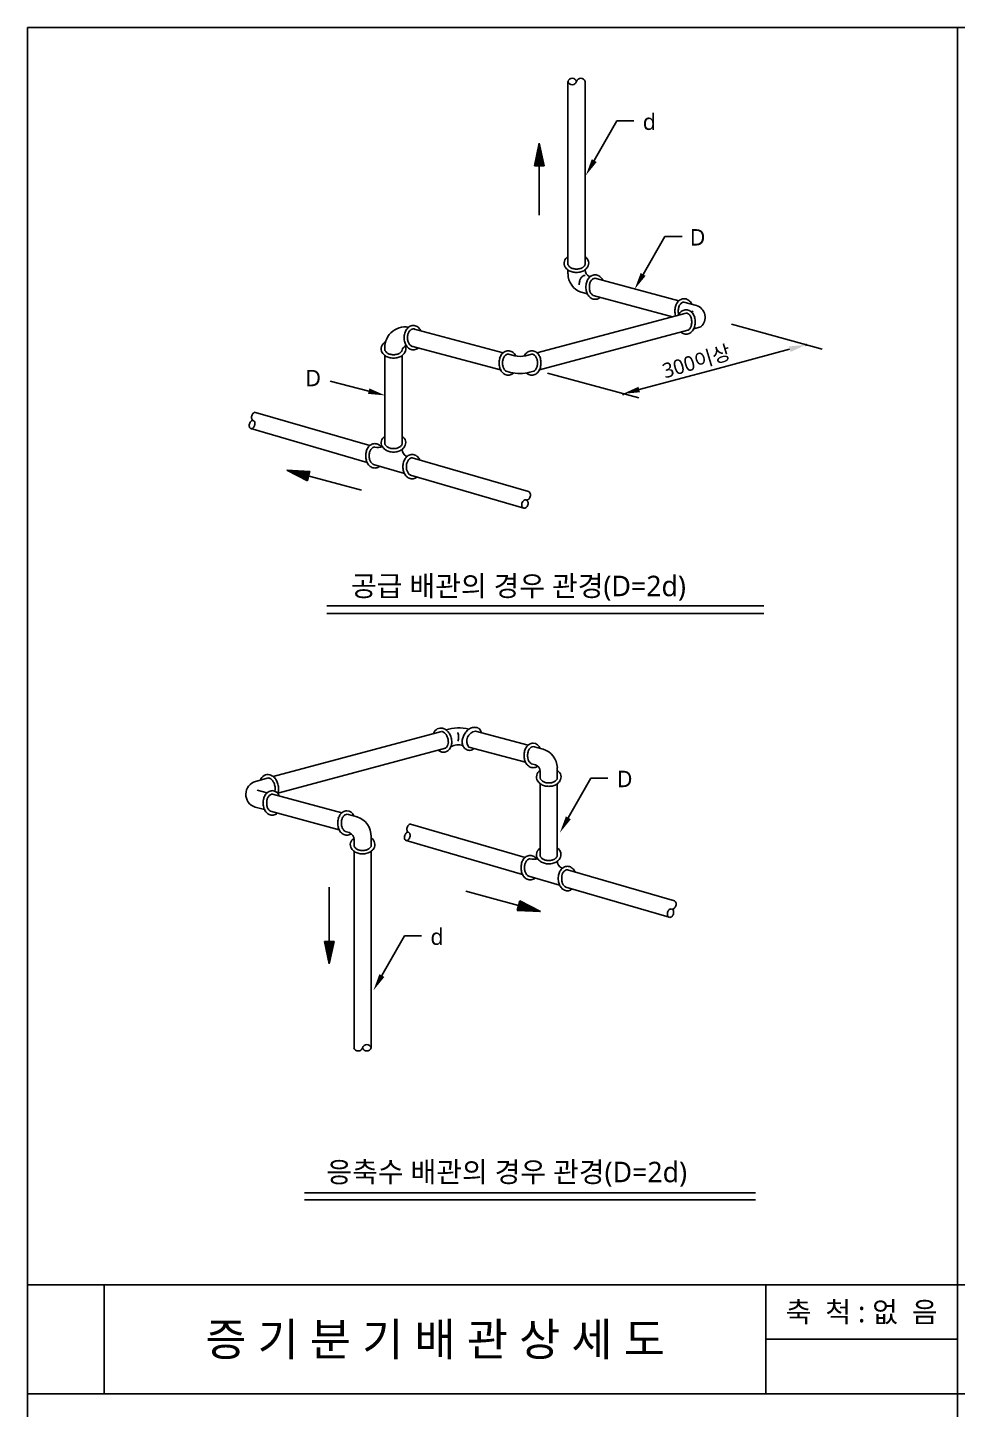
# Model space of a CAD drawing. Header units: millimetres. Extents: x 70076 to 74197, y 15592 to 16067.
# Drawn here: x 71758.4 to 71894.4, y 15865.1 to 16067.4 of the extents above; entities that cross this region are included whole.
import ezdxf
from ezdxf.enums import TextEntityAlignment as Align

# ---------------------------------------------------------------- set-up
doc = ezdxf.new("R2010")
doc.units = ezdxf.units.MM
for name, color, linetype in [('C', 4, 'Continuous'), ('G', 3, 'Continuous'), ('M', 6, 'Continuous'), ('MDET', 4, 'Continuous'), ('Y', 2, 'Continuous')]:
    doc.layers.add(name, color=color, linetype=linetype)
doc.styles.add('sunjin', font='')
doc.styles.get('sunjin').set_extended_font_data('Malgun Gothic')

# ---------------------------------------------------------------- blocks, each defined once
blk = doc.blocks.new('BORDER')
for p, q in [((1, 1), (0, 1)), ((0, 1), (0, 0)), ((1, 0), (1, 1)), ((0, 0), (1, 0))]:
    blk.add_line(p, q)

msp = doc.modelspace()

# ---------------------------------------------------------------- linework, layer by layer
at = {"layer": 'C', "color": 4}
for p, q in [((71802.16, 15981.59), (71866.08, 15981.59)), ((71798.86, 15895.8), (71864.86, 15895.8)), ((71758.37, 15883.36), (71894.37, 15883.36)), ((71769.57, 15883.36), (71769.57, 15867.36)), ((71866.37, 15883.36), (71866.37, 15867.36)), ((71894.37, 15883.36), (72030.37, 15883.36)), ((71866.37, 15875.36), (71894.37, 15875.36))]:
    msp.add_line(p, q, dxfattribs=at)
at = {"layer": 'C', "color": 3}
for centre, start, end in [((71838.04, 16059.29), 15.7819, 164), ((71838.04, 16059.65), 196, 344.2181), ((71839.29, 16059.29), 16, 164.2181)]:
    msp.add_arc(centre, 0.65, start, end, dxfattribs=at)
at = {"layer": 'G', "color": 2}
for centre, radius, start, end in [((71852.85, 15939.25), 0.318, 43.265, 73.7352), ((71852.72, 15939.13), 0.492, 18.882, 43.265), ((71852.56, 15939.08), 0.663, 359.993, 18.882), ((71852.84, 15937.61), 0.893, 163.7352, 179.993), ((71852.61, 15937.61), 0.663, 179.993, 198.882), ((71852.84, 15937.61), 0.893, 147.4775, 163.7352), ((71852.44, 15937.56), 0.492, 198.882, 223.265), ((71852.64, 15937.74), 0.663, 128.5884, 147.4775), ((71852.32, 15937.44), 0.318, 223.265, 253.7352), ((71852.53, 15937.87), 0.492, 104.2054, 128.5884), ((71852.27, 15937.61), 0.492, 284.2054, 308.5884), ((71852.49, 15938.04), 0.318, 73.7352, 104.2054), ((71852.49, 15938.04), 0.318, 43.265, 73.7352), ((71852.67, 15938.65), 0.318, 253.1287, 253.7352), ((71852.67, 15938.65), 0.318, 253.7352, 284.2054), ((71852.17, 15937.74), 0.663, 308.5884, 327.4775), ((71852.36, 15937.92), 0.492, 18.882, 43.265), ((71851.97, 15937.87), 0.893, 327.4775, 343.7352), ((71852.63, 15938.82), 0.492, 284.2054, 308.5884), ((71852.2, 15937.87), 0.663, 359.993, 18.882), ((71851.97, 15937.87), 0.893, 343.7352, 359.993), ((71852.52, 15938.95), 0.663, 308.5884, 327.4775), ((71852.33, 15939.08), 0.893, 327.4775, 343.7352), ((71852.33, 15939.08), 0.893, 343.7352, 359.993), ((71852.32, 15937.44), 0.318, 253.7352, 284.2054)]:
    msp.add_arc(centre, radius, start, end, dxfattribs=at)
at = {"layer": 'G', "color": 3}
for centre, start, end in [((71806.73, 15918.22), 196, 344.2181), ((71807.99, 15917.86), 16, 164.2181), ((71807.98, 15918.22), 196, 344.2181)]:
    msp.add_arc(centre, 0.65, start, end, dxfattribs=at)
at = {"layer": 'M', "color": 6}
for p, q in [((71837.41, 16032.66), (71837.41, 16059.47)), ((71839.91, 16032.67), (71839.91, 16059.47))]:
    msp.add_line(p, q, dxfattribs=at)
at = {"layer": 'M'}
for p, q in [((71841.36, 16030.67), (71853.64, 16027.39)), ((71841.11, 16028.15), (71852.72, 16025.04)), ((71832.87, 16019.77), (71854.68, 16025.57)), ((71814.78, 16023.26), (71827.93, 16019.77)), ((71833.25, 16017.29), (71854.96, 16023.06)), ((71814.5, 16020.75), (71827.55, 16017.28)), ((71810.64, 16006.37), (71810.64, 16019.35)), ((71813.14, 16006.39), (71813.14, 16019.36)), ((71791.71, 16011.04), (71808.43, 16006.18)), ((71791.02, 16008.66), (71808.04, 16003.69)), ((71814.62, 16004.38), (71831.64, 15999.44)), ((71814.39, 16001.84), (71830.93, 15997.01)), ((71794.3, 15957.72), (71818.93, 15964.34)), ((71823.87, 15964.38), (71831.57, 15962.32)), ((71794.95, 15955.31), (71819.5, 15961.91)), ((71822.89, 15962.05), (71831.19, 15959.83)), ((71833.35, 15946.09), (71833.35, 15956.68)), ((71835.85, 15946.1), (71835.85, 15956.68)), ((71794.17, 15955.17), (71804.33, 15952.43)), ((71793.91, 15952.65), (71803.95, 15949.94)), ((71814.39, 15950.77), (71831.15, 15945.9)), ((71813.73, 15948.38), (71830.75, 15943.41)), ((71806.11, 15918.03), (71806.11, 15946.79)), ((71808.61, 15918.04), (71808.61, 15946.79)), ((71837.33, 15944.1), (71852.98, 15939.54)), ((71837.11, 15941.56), (71852.23, 15937.13))]:
    msp.add_line(p, q, dxfattribs=at)
at = {"layer": 'Y', "color": 2}
for p, q in [((71841.25, 16047.9), (71844.54, 16053.71)), ((71844.54, 16053.71), (71847.04, 16053.71)), ((71833.22, 16050.43), (71832.51, 16047.13)), ((71833.22, 16050.43), (71833.94, 16047.13)), ((71833.22, 16050.43), (71833.22, 16039.92)), ((71832.55, 16047.3), (71833.66, 16048.41)), ((71832.59, 16047.52), (71833.63, 16048.56)), ((71832.64, 16047.75), (71833.6, 16048.7)), ((71832.69, 16047.97), (71833.57, 16048.85)), ((71832.74, 16048.2), (71833.53, 16048.99)), ((71832.79, 16048.42), (71833.5, 16049.14)), ((71832.84, 16048.65), (71833.47, 16049.28)), ((71832.89, 16048.88), (71833.44, 16049.43)), ((71832.94, 16049.1), (71833.41, 16049.57)), ((71832.98, 16049.33), (71833.38, 16049.72)), ((71833.03, 16049.55), (71833.35, 16049.86)), ((71833.08, 16049.78), (71833.31, 16050.01)), ((71833.13, 16050), (71833.28, 16050.16)), ((71833.18, 16050.23), (71833.25, 16050.3)), ((71832.51, 16047.13), (71833.94, 16047.13)), ((71832.56, 16047.13), (71833.69, 16048.27)), ((71832.74, 16047.13), (71833.72, 16048.12)), ((71832.91, 16047.13), (71833.75, 16047.98)), ((71833.09, 16047.13), (71833.79, 16047.83)), ((71833.27, 16047.13), (71833.82, 16047.68)), ((71833.44, 16047.13), (71833.85, 16047.54)), ((71833.62, 16047.13), (71833.88, 16047.39)), ((71833.8, 16047.13), (71833.91, 16047.25)), ((71848.41, 16031.23), (71851.6, 16036.79)), ((71851.6, 16036.79), (71854.1, 16036.79)), ((71837.41, 16031.32), (71837.41, 16031.88)), ((71840.49, 16030.93), (71840.64, 16030.88)), ((71839.36, 16028.62), (71840.25, 16028.38)), ((71854.38, 16027.19), (71856.21, 16026.7)), ((71855.43, 16025.77), (71855.74, 16025.85)), ((71855.81, 16023.28), (71856.86, 16023.57)), ((71861.35, 16023.93), (71874.61, 16020.29)), ((71828.69, 16019.57), (71829.62, 16019.32)), ((71831.22, 16019.33), (71832.1, 16019.57)), ((71828.39, 16017.06), (71829, 16016.9)), ((71831.85, 16016.91), (71832.42, 16017.06)), ((71834.4, 16016.77), (71847.78, 16013.16)), ((71808.26, 16014.15), (71802.64, 16015.62)), ((71813.73, 16004.64), (71813.88, 16004.6)), ((71796.29, 16002.57), (71799.66, 16002.41)), ((71796.29, 16002.57), (71799.29, 16001.03)), ((71796.29, 16002.57), (71807.2, 15999.64)), ((71796.3, 16002.57), (71796.31, 16002.57)), ((71796.42, 16002.51), (71796.47, 16002.56)), ((71796.54, 16002.45), (71796.64, 16002.56)), ((71796.65, 16002.39), (71796.81, 16002.55)), ((71796.77, 16002.33), (71796.98, 16002.54)), ((71796.89, 16002.27), (71797.15, 16002.53)), ((71797, 16002.21), (71797.32, 16002.52)), ((71797.12, 16002.15), (71797.49, 16002.51)), ((71797.24, 16002.09), (71797.65, 16002.51)), ((71797.35, 16002.03), (71797.82, 16002.5)), ((71797.47, 16001.97), (71797.99, 16002.49)), ((71797.59, 16001.91), (71798.16, 16002.48)), ((71797.7, 16001.85), (71798.33, 16002.47)), ((71797.82, 16001.79), (71798.5, 16002.46)), ((71797.94, 16001.73), (71798.66, 16002.46)), ((71798.05, 16001.67), (71798.83, 16002.45)), ((71798.17, 16001.61), (71799, 16002.44)), ((71798.29, 16001.55), (71799.17, 16002.43)), ((71798.4, 16001.49), (71799.34, 16002.42)), ((71798.52, 16001.43), (71799.51, 16002.41)), ((71798.64, 16001.37), (71799.66, 16002.39)), ((71798.75, 16001.31), (71799.59, 16002.15)), ((71798.87, 16001.25), (71799.53, 16001.91)), ((71799.29, 16001.03), (71799.66, 16002.41)), ((71808.95, 16003.43), (71813.48, 16002.11)), ((71798.99, 16001.19), (71799.46, 16001.67)), ((71799.1, 16001.13), (71799.4, 16001.42)), ((71799.22, 16001.07), (71799.33, 16001.18)), ((71802.16, 15982.72), (71866.08, 15982.72)), ((71832.34, 15962.11), (71833.79, 15961.72)), ((71832.07, 15959.6), (71832.65, 15959.44)), ((71791.72, 15957.03), (71793.6, 15957.53)), ((71833.35, 15957.46), (71833.35, 15958.52)), ((71835.85, 15957.44), (71835.85, 15959.06)), ((71837.46, 15951.7), (71840.76, 15957.51)), ((71840.76, 15957.51), (71843.26, 15957.51)), ((71791.96, 15955.76), (71793.41, 15955.37)), ((71791.64, 15953.26), (71793.02, 15952.89)), ((71805.09, 15952.22), (71806.55, 15951.83)), ((71804.83, 15949.71), (71805.41, 15949.55)), ((71806.11, 15947.57), (71806.11, 15948.63)), ((71808.61, 15947.55), (71808.61, 15949.17)), ((71836.44, 15944.36), (71836.59, 15944.32)), ((71802.5, 15930.3), (71802.5, 15941.56)), ((71831.67, 15943.15), (71836.19, 15941.82)), ((71833.37, 15937.96), (71822.48, 15940.95)), ((71830, 15938.15), (71830.38, 15939.52)), ((71830.05, 15938.34), (71830.94, 15939.23)), ((71830.12, 15938.59), (71830.82, 15939.29)), ((71830.19, 15938.83), (71830.71, 15939.35)), ((71830.25, 15939.07), (71830.59, 15939.41)), ((71830.32, 15939.32), (71830.48, 15939.47)), ((71833.37, 15937.96), (71830.38, 15939.52)), ((71833.37, 15937.96), (71830, 15938.15)), ((71830.03, 15938.14), (71831.06, 15939.17)), ((71830.2, 15938.14), (71831.17, 15939.11)), ((71830.37, 15938.13), (71831.29, 15939.05)), ((71830.54, 15938.12), (71831.41, 15938.99)), ((71830.7, 15938.11), (71831.52, 15938.93)), ((71830.87, 15938.1), (71831.64, 15938.87)), ((71831.04, 15938.09), (71831.75, 15938.8)), ((71831.21, 15938.08), (71831.87, 15938.74)), ((71831.38, 15938.07), (71831.99, 15938.68)), ((71831.54, 15938.06), (71832.1, 15938.62)), ((71831.71, 15938.05), (71832.22, 15938.56)), ((71831.88, 15938.04), (71832.34, 15938.5)), ((71832.05, 15938.04), (71832.45, 15938.44)), ((71832.21, 15938.03), (71832.57, 15938.38)), ((71832.38, 15938.02), (71832.68, 15938.32)), ((71832.55, 15938.01), (71832.8, 15938.26)), ((71832.72, 15938), (71832.92, 15938.2)), ((71832.88, 15937.99), (71833.03, 15938.14)), ((71833.05, 15937.98), (71833.15, 15938.08)), ((71833.22, 15937.97), (71833.27, 15938.02)), ((71802.5, 15930.3), (71801.78, 15933.6)), ((71801.78, 15933.6), (71803.21, 15933.6)), ((71801.79, 15933.58), (71801.8, 15933.6)), ((71801.82, 15933.44), (71801.97, 15933.6)), ((71801.85, 15933.29), (71802.15, 15933.6)), ((71801.88, 15933.15), (71802.33, 15933.6)), ((71801.91, 15933), (71802.5, 15933.6)), ((71801.94, 15932.86), (71802.68, 15933.6)), ((71801.97, 15932.71), (71802.86, 15933.6)), ((71802.01, 15932.57), (71803.03, 15933.6)), ((71802.04, 15932.42), (71803.21, 15933.59)), ((71802.07, 15932.28), (71803.16, 15933.37)), ((71802.1, 15932.13), (71803.11, 15933.14)), ((71802.5, 15930.3), (71803.21, 15933.6)), ((71810.19, 15928.61), (71813.48, 15934.42)), ((71813.48, 15934.42), (71815.98, 15934.42)), ((71802.13, 15931.99), (71803.06, 15932.92)), ((71802.16, 15931.84), (71803.01, 15932.69)), ((71802.19, 15931.69), (71802.96, 15932.47)), ((71802.23, 15931.55), (71802.92, 15932.24)), ((71802.26, 15931.4), (71802.87, 15932.01)), ((71802.29, 15931.26), (71802.82, 15931.79)), ((71802.32, 15931.11), (71802.77, 15931.56)), ((71802.35, 15930.97), (71802.72, 15931.34)), ((71802.38, 15930.82), (71802.67, 15931.11)), ((71802.41, 15930.68), (71802.62, 15930.89)), ((71802.45, 15930.53), (71802.57, 15930.66)), ((71802.48, 15930.39), (71802.53, 15930.44)), ((71798.86, 15896.81), (71864.86, 15896.81))]:
    msp.add_line(p, q, dxfattribs=at)
at = {"layer": 'Y', "color": 2, "linetype": 'ByBlock'}
for p, q in [((71869.84, 16020.28), (71858.84, 16017.34)), ((71872.27, 16020.87), (71872.3, 16020.76)), ((71847.83, 16014.39), (71858.84, 16017.34)), ((71845.42, 16013.74), (71845.47, 16013.57))]:
    msp.add_line(p, q, dxfattribs=at)
at = {"layer": 'Y', "color": 2}
for centre, radius, start, end in [((71837.96, 16032.89), 1.1, 120.1705, 211.5632), ((71838.29, 16033.09), 1.49, 211.5632, 236.0096), ((71837.97, 16032.89), 0.6, 202.8152, 211.5632), ((71838.3, 16033.09), 0.991, 211.5632, 236.0096), ((71838.52, 16033.42), 1.38, 236.0096, 254.3955), ((71838.8, 16033.42), 1.38, 285.6045, 303.9904), ((71839.02, 16033.09), 0.991, 303.9904, 328.4368), ((71839.01, 16033.09), 1.49, 303.9904, 328.4368), ((71839.36, 16032.89), 0.6, 328.4368, 338.729), ((71839.34, 16032.89), 1.1, 328.4368, 58.7334), ((71840.26, 16031.31), 2.84, 179.732, 251.5613), ((71838.51, 16033.42), 1.88, 236.0096, 254.3955), ((71838.65, 16033.93), 2.41, 254.3955, 270), ((71838.66, 16033.93), 1.91, 254.3955, 270), ((71838.65, 16033.93), 2.41, 270, 285.6045), ((71838.66, 16033.93), 1.91, 270, 285.6045), ((71841.03, 16029.78), 1.97, 164.8636, 180), ((71840.47, 16029.93), 1.4, 146.8535, 164.8636), ((71838.79, 16033.42), 1.88, 285.6045, 303.9904), ((71840.12, 16030.16), 0.978, 122.386, 146.8535), ((71839.9, 16030.51), 0.565, 89.1612, 122.386), ((71841.02, 16031.91), 1.11, 180.5775, 241.6556), ((71841.95, 16029.53), 1.9, 146.8535, 164.8636), ((71841.6, 16029.76), 1.48, 122.386, 146.8535), ((71841.95, 16029.53), 1.4, 146.8535, 164.8636), ((71841.6, 16029.76), 0.978, 122.386, 146.8535), ((71841.38, 16030.1), 1.06, 90, 122.386), ((71841.38, 16030.1), 0.565, 89.1612, 122.386), ((71841.38, 16030.1), 1.06, 57.614, 90), ((71841.15, 16029.76), 1.48, 33.1465, 57.614), ((71840.8, 16029.53), 1.9, 25.3975, 33.1465), ((71841.03, 16029.78), 1.97, 180, 182.7438), ((71842.51, 16029.37), 2.47, 164.8636, 180), ((71842.51, 16029.37), 2.47, 180, 195.1364), ((71841.95, 16029.22), 1.9, 195.1364, 213.1465), ((71841.6, 16028.99), 1.48, 213.1465, 237.614), ((71842.51, 16029.37), 1.97, 164.8636, 180), ((71842.51, 16029.37), 1.97, 180, 195.1364), ((71841.95, 16029.22), 1.4, 195.1364, 213.1465), ((71841.6, 16028.99), 0.978, 213.1465, 237.614), ((71841.38, 16028.65), 1.06, 237.614, 270), ((71841.38, 16028.65), 0.565, 237.614, 247.0151), ((71841.38, 16028.65), 1.06, 270, 302.386), ((71841.15, 16028.99), 1.48, 302.386, 309.3874), ((71855.52, 16025.89), 2.47, 164.8636, 180), ((71854.96, 16026.04), 1.9, 146.8535, 164.8636), ((71854.61, 16026.27), 1.48, 122.386, 146.8535), ((71855.52, 16025.89), 1.97, 164.8636, 180), ((71854.96, 16026.04), 1.4, 146.8535, 164.8636), ((71854.61, 16026.27), 0.978, 122.386, 146.8535), ((71854.39, 16026.62), 1.06, 90, 122.386), ((71854.39, 16026.62), 0.565, 90, 122.386), ((71854.39, 16026.62), 1.06, 57.614, 90), ((71854.17, 16026.27), 1.48, 33.1465, 57.614), ((71853.82, 16026.04), 1.9, 26.3037, 33.1465), ((71855.62, 16024.94), 1.85, 311.8239, 71.4726), ((71855.52, 16025.89), 2.47, 180, 195.1364), ((71854.96, 16025.74), 1.9, 195.1364, 197.8877), ((71855.52, 16025.89), 1.97, 180, 194.9618), ((71855.25, 16024.43), 1.9, 146.8535, 153.7339), ((71854.9, 16024.66), 1.48, 122.386, 146.8535), ((71854.68, 16025), 1.06, 90, 122.386), ((71854.68, 16025), 1.06, 57.614, 90), ((71854.68, 16025), 0.565, 57.614, 90), ((71854.46, 16024.66), 0.978, 33.1465, 57.614), ((71854.46, 16024.66), 1.48, 33.1465, 57.614), ((71854.11, 16024.43), 1.4, 15.1364, 33.1465), ((71853.55, 16024.28), 1.97, 0, 15.1364), ((71853.55, 16024.28), 1.97, 344.8636, 0), ((71854.11, 16024.43), 1.9, 15.1364, 33.1465), ((71853.55, 16024.28), 2.47, 0, 15.1364), ((71853.55, 16024.28), 2.47, 344.8636, 0), ((71813.63, 16020.53), 3.02, 81.0837, 188.006), ((71815.91, 16021.97), 2.47, 164.8636, 180), ((71815.36, 16022.12), 1.9, 146.8535, 164.8636), ((71815.01, 16022.35), 1.48, 122.386, 146.8535), ((71815.91, 16021.97), 1.97, 164.8636, 180), ((71815.36, 16022.12), 1.4, 146.8535, 164.8636), ((71815.01, 16022.35), 0.978, 122.386, 146.8535), ((71814.78, 16022.7), 1.06, 90, 122.386), ((71814.78, 16022.7), 0.565, 90, 122.386), ((71814.78, 16022.7), 1.06, 57.614, 90), ((71814.78, 16022.7), 0.565, 60, 90), ((71814.56, 16022.35), 1.48, 33.1465, 57.614), ((71814.21, 16022.12), 1.9, 26.3037, 33.1465), ((71854.9, 16023.9), 1.48, 228.9459, 237.614), ((71854.68, 16023.55), 1.06, 237.614, 270), ((71854.68, 16023.55), 1.06, 270, 302.386), ((71854.68, 16023.55), 0.565, 299.8764, 302.386), ((71854.46, 16023.9), 0.978, 302.386, 326.8535), ((71854.46, 16023.9), 1.48, 302.386, 326.8535), ((71854.11, 16024.12), 1.4, 326.8535, 344.8636), ((71854.11, 16024.12), 1.9, 326.8535, 344.8636), ((71811.19, 16020.35), 1.1, 115.4319, 211.5632), ((71811.19, 16020.35), 0.6, 202.8971, 211.5632), ((71812.58, 16020.35), 0.6, 328.4368, 338.729), ((71814.14, 16019.88), 1.03, 112.7269, 165.7668), ((71815.91, 16021.97), 2.47, 180, 195.1364), ((71812.58, 16020.35), 1.1, 328.4368, 21.7537), ((71815.36, 16021.82), 1.9, 195.1364, 213.1465), ((71815.01, 16021.59), 1.48, 213.1465, 237.614), ((71815.91, 16021.97), 1.97, 180, 195.1364), ((71815.36, 16021.82), 1.4, 195.1364, 213.1465), ((71815.01, 16021.59), 0.978, 213.1465, 237.614), ((71814.78, 16021.24), 1.06, 237.614, 270), ((71814.78, 16021.24), 0.565, 237.614, 270), ((71814.78, 16021.24), 1.06, 270, 302.386), ((71814.56, 16021.59), 1.48, 302.386, 311.0541), ((71811.53, 16020.55), 1.49, 211.5632, 236.0096), ((71811.53, 16020.55), 0.991, 211.5632, 236.0096), ((71811.75, 16020.88), 1.88, 236.0096, 254.3955), ((71811.75, 16020.88), 1.38, 236.0096, 254.3955), ((71811.89, 16021.39), 2.41, 254.3955, 270), ((71811.89, 16021.39), 1.91, 254.3955, 270), ((71811.89, 16021.39), 1.91, 270, 285.6045), ((71811.89, 16021.39), 2.41, 270, 285.6045), ((71812.03, 16020.88), 1.38, 285.6045, 303.9904), ((71812.03, 16020.88), 1.88, 285.6045, 303.9904), ((71812.25, 16020.55), 0.991, 303.9904, 328.4368), ((71812.25, 16020.55), 1.49, 303.9904, 328.4368), ((71829.81, 16018.27), 2.47, 164.8636, 180), ((71829.81, 16018.27), 2.47, 180, 195.1364), ((71829.25, 16018.42), 1.9, 146.8535, 164.8636), ((71828.9, 16018.65), 1.48, 122.386, 146.8535), ((71829.81, 16018.27), 1.97, 164.8636, 180), ((71829.81, 16018.27), 1.97, 180, 195.1364), ((71829.25, 16018.42), 1.4, 146.8535, 164.8636), ((71828.9, 16018.65), 0.978, 122.386, 146.8535), ((71828.68, 16019), 1.06, 90, 122.386), ((71828.68, 16019), 0.565, 89.1638, 122.386), ((71828.68, 16019), 1.06, 57.614, 90), ((71828.46, 16018.65), 1.48, 33.1465, 57.614), ((71830.39, 16022.7), 3.47, 257.0268, 283.7637), ((71828.1, 16018.42), 1.9, 26.8783, 33.1465), ((71832.69, 16018.42), 1.9, 146.8535, 153.0365), ((71832.34, 16018.65), 1.48, 122.386, 146.8535), ((71832.12, 16019), 1.06, 90, 122.386), ((71832.12, 16019), 0.565, 57.614, 92.2732), ((71832.12, 16019), 1.06, 57.614, 90), ((71831.9, 16018.65), 0.978, 33.1465, 57.614), ((71831.9, 16018.65), 1.48, 33.1465, 57.614), ((71831.55, 16018.42), 1.4, 15.1364, 33.1465), ((71830.99, 16018.27), 1.97, 0, 15.1364), ((71830.99, 16018.27), 1.97, 344.8636, 0), ((71831.55, 16018.42), 1.9, 15.1364, 33.1465), ((71830.99, 16018.27), 2.47, 0, 15.1364), ((71830.99, 16018.27), 2.47, 344.8636, 0), ((71829.25, 16018.12), 1.9, 195.1364, 213.1465), ((71828.9, 16017.89), 1.48, 213.1465, 237.614), ((71829.25, 16018.12), 1.4, 195.1364, 213.1465), ((71828.9, 16017.89), 0.978, 213.1465, 237.614), ((71828.68, 16017.54), 1.06, 237.614, 270), ((71828.68, 16017.54), 1.06, 270, 302.386), ((71830.39, 16022.7), 5.97, 256.4969, 284.1008), ((71828.46, 16017.89), 1.48, 302.386, 312.5721), ((71832.34, 16017.89), 1.48, 227.3266, 237.614), ((71832.12, 16017.54), 1.06, 237.614, 270), ((71832.12, 16017.54), 1.06, 270, 302.386), ((71831.9, 16017.89), 0.978, 302.386, 326.8535), ((71832.12, 16017.54), 0.565, 301.8663, 302.386), ((71831.9, 16017.89), 1.48, 302.386, 326.8535), ((71831.55, 16018.12), 1.4, 326.8535, 344.8636), ((71831.55, 16018.12), 1.9, 326.8535, 344.8636), ((71792.11, 16010.28), 0.982, 163.7965, 178.4071), ((71791.81, 16010.29), 0.68, 178.4071, 195.9801), ((71791.6, 16010.23), 0.463, 195.9801, 220.4444), ((71792.11, 16010.28), 0.982, 149.1859, 163.7965), ((71791.85, 16010.44), 0.68, 131.6129, 149.1859), ((71791.71, 16010.6), 0.463, 107.1485, 131.6129), ((71791.64, 16010.8), 0.252, 73.7965, 107.1485), ((71791.64, 16010.8), 0.252, 66.904, 73.7965), ((71791.76, 16009.09), 0.982, 163.7965, 178.4071), ((71791.46, 16009.1), 0.68, 178.4071, 195.9801), ((71791.25, 16009.04), 0.463, 195.9801, 220.4444), ((71791.76, 16009.09), 0.982, 149.1859, 163.7965), ((71791.09, 16008.9), 0.252, 220.4444, 253.7965), ((71791.5, 16009.24), 0.68, 131.6129, 149.1859), ((71791.09, 16008.9), 0.252, 253.7965, 287.1485), ((71791.36, 16009.41), 0.463, 107.1485, 131.6129), ((71791.03, 16009.1), 0.463, 287.1485, 311.6129), ((71791.3, 16009.61), 0.252, 73.7965, 107.1485), ((71791.44, 16010.09), 0.252, 220.4444, 253.7965), ((71790.89, 16009.27), 0.68, 311.6129, 329.1859), ((71791.3, 16009.61), 0.252, 40.4444, 73.7965), ((71790.63, 16009.42), 0.982, 329.1859, 343.7965), ((71791.14, 16009.47), 0.463, 15.9801, 40.4444), ((71790.63, 16009.42), 0.982, 343.7965, 358.4071), ((71790.93, 16009.41), 0.68, 358.4071, 15.9801), ((71809.39, 16005.06), 1.48, 122.386, 146.8535), ((71809.17, 16005.41), 1.06, 90, 122.386), ((71809.17, 16005.41), 0.565, 92.6006, 122.386), ((71809.17, 16005.41), 1.06, 57.614, 90), ((71808.95, 16005.06), 1.48, 37.7497, 57.614), ((71811.19, 16006.6), 1.1, 120.1705, 211.5632), ((71811.53, 16006.81), 1.49, 211.5632, 236.0096), ((71811.19, 16006.6), 0.6, 202.8971, 211.5632), ((71811.53, 16006.81), 0.991, 211.5632, 236.0096), ((71811.75, 16007.13), 1.38, 236.0096, 254.3955), ((71812.03, 16007.13), 1.38, 285.6045, 303.9904), ((71812.25, 16006.81), 0.991, 303.9904, 328.4368), ((71812.25, 16006.81), 1.49, 303.9904, 328.4368), ((71812.58, 16006.6), 0.6, 328.4368, 338.729), ((71812.58, 16006.6), 1.1, 328.4368, 59.4429), ((71810.3, 16004.68), 2.47, 164.8636, 180), ((71810.3, 16004.68), 2.47, 180, 195.1364), ((71809.74, 16004.83), 1.9, 146.8535, 164.8636), ((71809.74, 16004.53), 1.9, 195.1364, 213.1465), ((71810.3, 16004.68), 1.97, 164.8636, 180), ((71810.3, 16004.68), 1.97, 180, 195.1364), ((71809.74, 16004.83), 1.4, 146.8535, 164.8636), ((71809.74, 16004.53), 1.4, 195.1364, 213.1465), ((71809.39, 16005.06), 0.978, 122.386, 146.8535), ((71811.75, 16007.13), 1.88, 236.0096, 254.3955), ((71811.89, 16007.64), 2.41, 254.3955, 270), ((71811.89, 16007.64), 1.91, 254.3955, 270), ((71811.89, 16007.64), 1.91, 270, 285.6045), ((71811.89, 16007.64), 2.41, 270, 285.6045), ((71812.03, 16007.13), 1.88, 285.6045, 303.9904), ((71814.25, 16005.62), 1.11, 180.5775, 241.6556), ((71815.19, 16003.24), 1.9, 146.8535, 164.8636), ((71814.84, 16003.47), 1.48, 122.386, 146.8535), ((71815.19, 16003.24), 1.4, 146.8535, 164.8636), ((71814.84, 16003.47), 0.978, 122.386, 146.8535), ((71814.61, 16003.82), 1.06, 90, 122.386), ((71814.61, 16003.82), 0.565, 89.1612, 122.386), ((71814.61, 16003.82), 1.06, 57.614, 90), ((71814.39, 16003.47), 1.48, 33.1465, 57.614), ((71814.04, 16003.24), 1.9, 25.3975, 33.1465), ((71809.39, 16004.3), 1.48, 213.1465, 237.614), ((71809.39, 16004.3), 0.978, 213.1465, 237.614), ((71809.17, 16003.95), 1.06, 237.614, 270), ((71809.17, 16003.95), 0.565, 237.614, 247.422), ((71809.17, 16003.95), 1.06, 270, 302.386), ((71808.95, 16004.3), 1.48, 302.386, 309.3661), ((71815.74, 16003.09), 2.47, 164.8636, 180), ((71815.74, 16003.09), 2.47, 180, 195.1364), ((71815.19, 16002.94), 1.9, 195.1364, 213.1465), ((71814.84, 16002.71), 1.48, 213.1465, 237.614), ((71815.74, 16003.09), 1.97, 164.8636, 180), ((71815.74, 16003.09), 1.97, 180, 195.1364), ((71815.19, 16002.94), 1.4, 195.1364, 213.1465), ((71814.84, 16002.71), 0.978, 213.1465, 237.614), ((71814.61, 16002.36), 1.06, 237.614, 270), ((71814.61, 16002.36), 0.565, 237.614, 247.0151), ((71814.61, 16002.36), 1.06, 270, 302.386), ((71814.39, 16002.71), 1.48, 302.386, 309.3874), ((71831.54, 15997.5), 0.893, 147.4775, 163.7352), ((71831.35, 15997.62), 0.663, 128.5884, 147.4775), ((71831.24, 15997.75), 0.492, 104.2054, 128.5884), ((71831.2, 15997.92), 0.318, 73.7352, 104.2054), ((71831.38, 15998.53), 0.318, 253.1287, 253.7352), ((71831.38, 15998.53), 0.318, 253.7352, 284.2054), ((71831.2, 15997.92), 0.318, 43.265, 73.7352), ((71831.07, 15997.8), 0.492, 18.882, 43.265), ((71831.33, 15998.7), 0.492, 284.2054, 308.5884), ((71830.91, 15997.75), 0.663, 359.993, 18.882), ((71831.55, 15999.13), 0.318, 43.265, 73.7352), ((71831.23, 15998.83), 0.663, 308.5884, 327.4775), ((71831.43, 15999.01), 0.492, 18.882, 43.265), ((71831.03, 15998.96), 0.893, 327.4775, 343.7352), ((71831.26, 15998.96), 0.663, 359.993, 18.882), ((71831.03, 15998.96), 0.893, 343.7352, 359.993), ((71831.54, 15997.5), 0.893, 163.7352, 179.993), ((71831.31, 15997.5), 0.663, 179.993, 198.882), ((71831.15, 15997.44), 0.492, 198.882, 223.265), ((71831.02, 15997.32), 0.318, 223.265, 253.7352), ((71831.02, 15997.32), 0.318, 253.7352, 284.2054), ((71830.98, 15997.49), 0.492, 284.2054, 308.5884), ((71830.87, 15997.62), 0.663, 308.5884, 327.4775), ((71830.68, 15997.75), 0.893, 327.4775, 343.7352), ((71830.68, 15997.75), 0.893, 343.7352, 359.993), ((71818.82, 15963.74), 1.1, 73.5497, 164.5559), ((71818.82, 15963.75), 0.6, 73.5497, 78.7279), ((71818.71, 15963.38), 0.991, 49.1033, 73.5497), ((71818.71, 15963.36), 1.49, 49.1033, 73.5497), ((71818.45, 15963.09), 1.38, 30.7174, 49.1033), ((71821.39, 15958.71), 6.14, 75.5673, 107.2638), ((71817.99, 15962.81), 1.91, 15.113, 30.7174), ((71818.45, 15963.07), 1.88, 30.7174, 49.1033), ((71818, 15962.79), 2.41, 15.113, 30.7174), ((71820, 15963.67), 1.38, 18.6771, 21.3566), ((71819.5, 15963.5), 1.91, 3.0726, 18.6771), ((71819.5, 15963.5), 1.91, 347.4681, 3.0726), ((71824.39, 15962.68), 2.47, 149.0059, 164.1423), ((71824.39, 15962.68), 2.47, 133.8696, 149.0059), ((71823.99, 15963.09), 1.9, 115.8594, 133.8696), ((71823.81, 15963.47), 1.48, 91.3919, 115.8594), ((71823.8, 15963.88), 1.06, 59.0059, 91.3919), ((71823.86, 15964.11), 0.838, 17.9072, 54.4564), ((71823.33, 15963.71), 1.48, 16.4744, 26.62), ((71819.18, 15962.4), 1.1, 225.2835, 316.6762), ((71819.18, 15962.41), 0.6, 298.6619, 316.6762), ((71818.9, 15962.68), 0.991, 316.6762, 341.1226), ((71818.53, 15962.81), 1.38, 341.1226, 359.5085), ((71817.99, 15962.81), 1.91, 359.5085, 15.113), ((71818.9, 15962.66), 1.49, 316.6762, 341.1226), ((71821.43, 15959.59), 2.78, 77.4528, 114.3378), ((71818.53, 15962.79), 1.88, 341.1226, 359.5085), ((71818, 15962.79), 2.41, 359.5085, 15.113), ((71820.02, 15963.39), 1.38, 339.5616, 347.4681), ((71823.83, 15962.83), 1.9, 164.1423, 182.1525), ((71823.41, 15962.82), 1.48, 182.1525, 206.62), ((71823.04, 15962.63), 1.06, 206.62, 239.0059), ((71823.04, 15962.63), 1.06, 239.0059, 271.3919), ((71822.94, 15962.63), 1.07, 277.2053, 313.8662), ((71833.45, 15960.82), 2.47, 164.8636, 180), ((71832.89, 15960.97), 1.9, 146.8535, 164.8636), ((71832.54, 15961.2), 1.48, 122.386, 146.8535), ((71832.92, 15960.97), 1.4, 146.8535, 164.8636), ((71832.32, 15961.55), 1.06, 90, 122.386), ((71832.57, 15961.2), 0.978, 122.386, 146.8535), ((71832.35, 15961.55), 0.565, 90, 122.386), ((71832.31, 15961.52), 1.09, 17.0641, 89.3131), ((71832.93, 15958.93), 2.93, 2.5627, 72.8157), ((71833.45, 15960.82), 2.47, 180, 195.1364), ((71832.89, 15960.67), 1.9, 195.1364, 213.1465), ((71832.54, 15960.44), 1.48, 213.1465, 237.614), ((71833.48, 15960.82), 1.97, 164.8636, 180), ((71833.48, 15960.82), 1.97, 180, 195.1364), ((71832.92, 15960.67), 1.4, 195.1364, 213.1465), ((71832.57, 15960.44), 0.978, 213.1465, 237.614), ((71832.35, 15960.09), 0.565, 237.614, 240.8565), ((71832.27, 15958.43), 1.08, 5.1414, 69.5254), ((71793.48, 15956.92), 1.1, 73.5497, 164.5559), ((71793.48, 15956.94), 0.6, 73.5497, 79.0769), ((71793.37, 15956.57), 0.991, 49.1033, 73.5497), ((71793.37, 15956.55), 1.49, 49.1033, 73.5497), ((71793.12, 15956.26), 1.88, 30.7174, 49.1033), ((71832.32, 15960.09), 1.06, 237.614, 270), ((71832.32, 15960.09), 1.06, 270, 302.386), ((71833.91, 15957.67), 1.1, 121.2931, 211.5632), ((71832.1, 15960.44), 1.48, 302.386, 306.4705), ((71833.91, 15957.67), 0.6, 201.1838, 211.5632), ((71835.3, 15957.67), 0.6, 328.4368, 338.729), ((71835.3, 15957.67), 1.1, 328.4368, 59.4429), ((71792.27, 15955.13), 1.98, 106.2909, 251.1846), ((71794.38, 15954.25), 1.48, 122.386, 146.8535), ((71794.15, 15954.6), 1.06, 90, 122.386), ((71793.12, 15956.27), 1.38, 30.7174, 49.1033), ((71794.14, 15954.58), 1.09, 17.0641, 89.3131), ((71792.66, 15956), 1.91, 15.113, 30.7174), ((71792.66, 15956), 1.91, 359.5085, 15.113), ((71793.19, 15956), 1.38, 343.3536, 359.5085), ((71792.66, 15955.98), 2.41, 15.113, 30.7174), ((71793.56, 15955.85), 1.49, 338.6009, 341.1226), ((71793.19, 15955.98), 1.88, 341.1226, 359.5085), ((71792.66, 15955.98), 2.41, 359.5085, 15.113), ((71834.25, 15957.88), 1.49, 211.5632, 236.0096), ((71834.25, 15957.88), 0.991, 211.5632, 236.0096), ((71834.46, 15958.2), 1.88, 236.0096, 254.3955), ((71834.46, 15958.2), 1.38, 236.0096, 254.3955), ((71834.61, 15958.71), 2.41, 254.3955, 270), ((71834.61, 15958.71), 1.91, 254.3955, 270), ((71834.61, 15958.71), 1.91, 270, 285.6045), ((71834.61, 15958.71), 2.41, 270, 285.6045), ((71834.75, 15958.2), 1.38, 285.6045, 303.9904), ((71834.75, 15958.2), 1.88, 285.6045, 303.9904), ((71834.97, 15957.88), 0.991, 303.9904, 328.4368), ((71834.97, 15957.88), 1.49, 303.9904, 328.4368), ((71795.28, 15953.87), 2.47, 164.8636, 180), ((71795.28, 15953.87), 2.47, 180, 195.1364), ((71794.73, 15954.02), 1.9, 146.8535, 164.8636), ((71795.31, 15953.87), 1.97, 164.8636, 180), ((71795.31, 15953.87), 1.97, 180, 195.1364), ((71794.75, 15954.02), 1.4, 146.8535, 164.8636), ((71794.75, 15953.72), 1.4, 195.1364, 213.1465), ((71794.4, 15954.25), 0.978, 122.386, 146.8535), ((71794.18, 15954.6), 0.565, 90, 122.386), ((71794.73, 15953.72), 1.9, 195.1364, 213.1465), ((71794.38, 15953.49), 1.48, 213.1465, 237.614), ((71794.4, 15953.49), 0.978, 213.1465, 237.614), ((71794.15, 15953.14), 1.06, 237.614, 270), ((71794.18, 15953.14), 0.565, 237.614, 240.8703), ((71794.15, 15953.14), 1.06, 270, 302.386), ((71793.93, 15953.49), 1.48, 302.386, 306.4705), ((71806.21, 15950.93), 2.47, 164.8636, 180), ((71805.65, 15951.08), 1.9, 146.8535, 164.8636), ((71805.3, 15951.31), 1.48, 122.386, 146.8535), ((71806.23, 15950.93), 1.97, 164.8636, 180), ((71805.68, 15951.08), 1.4, 146.8535, 164.8636), ((71805.32, 15951.31), 0.978, 122.386, 146.8535), ((71805.08, 15951.66), 1.06, 90, 122.386), ((71805.1, 15951.66), 0.565, 90, 122.386), ((71805.06, 15951.63), 1.09, 17.0641, 89.3131), ((71805.68, 15949.04), 2.93, 357.4373, 72.8157), ((71806.21, 15950.93), 2.47, 180, 195.1364), ((71805.65, 15950.78), 1.9, 195.1364, 213.1465), ((71805.3, 15950.55), 1.48, 213.1465, 237.614), ((71806.23, 15950.93), 1.97, 180, 195.1364), ((71805.68, 15950.78), 1.4, 195.1364, 213.1465), ((71805.32, 15950.55), 0.978, 213.1465, 237.614), ((71805.1, 15950.2), 0.565, 237.614, 240.8565), ((71805.1, 15950.2), 0.565, 269.2134, 270), ((71805.03, 15948.54), 1.08, 354.8586, 69.5254), ((71804.86, 15950.55), 1.48, 302.386, 306.4705), ((71814.47, 15948.81), 0.982, 149.1859, 163.7965), ((71814.21, 15948.96), 0.68, 131.6129, 149.1859), ((71814.07, 15949.13), 0.463, 107.1485, 131.6129), ((71814.82, 15950), 0.982, 163.7965, 178.4071), ((71814.52, 15950.01), 0.68, 178.4071, 195.9801), ((71814.31, 15949.95), 0.463, 195.9801, 220.4444), ((71814.82, 15950), 0.982, 149.1859, 163.7965), ((71814.01, 15949.33), 0.252, 73.7965, 107.1485), ((71814.15, 15949.81), 0.252, 220.4444, 253.7965), ((71814.56, 15950.16), 0.68, 131.6129, 149.1859), ((71814.01, 15949.33), 0.252, 40.4444, 73.7965), ((71814.42, 15950.32), 0.463, 107.1485, 131.6129), ((71813.85, 15949.19), 0.463, 15.9801, 40.4444), ((71814.35, 15950.52), 0.252, 73.7965, 107.1485), ((71813.64, 15949.13), 0.68, 358.4071, 15.9801), ((71805.08, 15950.2), 1.06, 237.614, 270), ((71805.08, 15950.2), 1.06, 270, 302.386), ((71806.67, 15947.78), 1.1, 121.2931, 211.5632), ((71806.67, 15947.78), 0.6, 201.1838, 211.5632), ((71807, 15947.99), 0.991, 211.5632, 236.0096), ((71807.72, 15947.99), 0.991, 303.9904, 328.4368), ((71808.06, 15947.78), 0.6, 328.4368, 338.729), ((71808.06, 15947.78), 1.1, 328.4368, 59.4429), ((71814.47, 15948.81), 0.982, 163.7965, 178.4071), ((71814.17, 15948.82), 0.68, 178.4071, 195.9801), ((71813.96, 15948.76), 0.463, 195.9801, 220.4444), ((71813.8, 15948.62), 0.252, 220.4444, 253.7965), ((71813.8, 15948.62), 0.252, 253.7965, 287.1485), ((71813.74, 15948.82), 0.463, 287.1485, 311.6129), ((71813.6, 15948.99), 0.68, 311.6129, 329.1859), ((71813.34, 15949.14), 0.982, 329.1859, 343.7965), ((71813.34, 15949.14), 0.982, 343.7965, 358.4071), ((71807, 15947.99), 1.49, 211.5632, 236.0096), ((71807.22, 15948.31), 1.88, 236.0096, 254.3955), ((71807.22, 15948.31), 1.38, 236.0096, 254.3955), ((71807.36, 15948.82), 2.41, 254.3955, 270), ((71807.36, 15948.82), 1.91, 254.3955, 270), ((71807.36, 15948.82), 1.91, 270, 285.6045), ((71807.36, 15948.82), 2.41, 270, 285.6045), ((71807.51, 15948.31), 1.38, 285.6045, 303.9904), ((71807.51, 15948.31), 1.88, 285.6045, 303.9904), ((71807.72, 15947.99), 1.49, 303.9904, 328.4368), ((71832.46, 15944.55), 1.9, 146.8535, 164.8636), ((71832.11, 15944.78), 1.48, 122.386, 146.8535), ((71832.46, 15944.55), 1.4, 146.8535, 164.8636), ((71832.11, 15944.78), 0.978, 122.386, 146.8535), ((71831.88, 15945.13), 1.06, 90, 122.386), ((71831.88, 15945.13), 0.565, 92.6006, 122.386), ((71831.88, 15945.13), 1.06, 57.614, 90), ((71831.66, 15944.78), 1.48, 37.7497, 57.614), ((71833.91, 15946.32), 1.1, 120.1705, 211.5632), ((71834.24, 15946.52), 1.49, 211.5632, 236.0096), ((71833.91, 15946.32), 0.6, 202.8971, 211.5632), ((71834.24, 15946.52), 0.991, 211.5632, 236.0096), ((71834.46, 15946.85), 1.88, 236.0096, 254.3955), ((71834.46, 15946.85), 1.38, 236.0096, 254.3955), ((71834.6, 15947.36), 1.91, 254.3955, 270), ((71834.6, 15947.36), 1.91, 270, 285.6045), ((71834.74, 15946.85), 1.38, 285.6045, 303.9904), ((71834.74, 15946.85), 1.88, 285.6045, 303.9904), ((71834.96, 15946.52), 0.991, 303.9904, 328.4368), ((71834.96, 15946.52), 1.49, 303.9904, 328.4368), ((71835.29, 15946.32), 0.6, 328.4368, 338.729), ((71835.29, 15946.32), 1.1, 328.4368, 59.4429), ((71836.97, 15945.34), 1.11, 180.5775, 241.6556), ((71833.01, 15944.4), 2.47, 164.8636, 180), ((71833.01, 15944.4), 2.47, 180, 195.1364), ((71832.46, 15944.25), 1.9, 195.1364, 213.1465), ((71833.01, 15944.4), 1.97, 164.8636, 180), ((71833.01, 15944.4), 1.97, 180, 195.1364), ((71832.46, 15944.25), 1.4, 195.1364, 213.1465), ((71832.11, 15944.02), 0.978, 213.1465, 237.614), ((71834.6, 15947.36), 2.41, 254.3955, 270), ((71834.6, 15947.36), 2.41, 270, 285.6045), ((71838.46, 15942.81), 2.47, 164.8636, 180), ((71837.9, 15942.96), 1.9, 146.8535, 164.8636), ((71837.55, 15943.19), 1.48, 122.386, 146.8535), ((71838.46, 15942.81), 1.97, 164.8636, 180), ((71837.9, 15942.96), 1.4, 146.8535, 164.8636), ((71837.55, 15943.19), 0.978, 122.386, 146.8535), ((71837.33, 15943.54), 1.06, 90, 122.386), ((71837.33, 15943.54), 0.565, 89.1612, 122.386), ((71837.33, 15943.54), 1.06, 57.614, 90), ((71837.1, 15943.19), 1.48, 33.1465, 57.614), ((71836.75, 15942.96), 1.9, 25.3975, 33.1465), ((71832.11, 15944.02), 1.48, 213.1465, 237.614), ((71831.88, 15943.67), 1.06, 237.614, 270), ((71831.88, 15943.67), 0.565, 237.614, 247.422), ((71831.88, 15943.67), 1.06, 270, 302.386), ((71831.66, 15944.02), 1.48, 302.386, 309.3661), ((71838.46, 15942.81), 2.47, 180, 195.1364), ((71837.9, 15942.66), 1.9, 195.1364, 213.1465), ((71837.55, 15942.43), 1.48, 213.1465, 237.614), ((71838.46, 15942.81), 1.97, 180, 195.1364), ((71837.9, 15942.66), 1.4, 195.1364, 213.1465), ((71837.55, 15942.43), 0.978, 213.1465, 237.614), ((71837.33, 15942.08), 0.565, 237.614, 247.0151), ((71837.1, 15942.43), 1.48, 302.386, 309.3874), ((71837.33, 15942.08), 1.06, 237.614, 270), ((71837.33, 15942.08), 1.06, 270, 302.386)]:
    msp.add_arc(centre, radius, start, end, dxfattribs=at)
at = {"layer": 'Y'}
for centre, radius, start, end in [((71809.65, 16007.68), 1.78, 253.6846, 290.3128), ((71824.09, 15962.91), 1.48, 98.8184, 215.6918), ((71832.36, 15947.4), 1.78, 253.6846, 290.3128)]:
    msp.add_arc(centre, radius, start, end, dxfattribs=at)
at = {"layer": 'Y', "color": 2, "linetype": 'ByBlock'}
for p in [(71872.26, 16020.93), (71872.26, 16020.93), (71845.4, 16013.8)]:
    msp.add_point(p, dxfattribs=at)
at = {"layer": 'Y', "color": 2}
for points in [[(71841.61, 16047.69), (71840.89, 16048.1), (71840.02, 16045.72)], [(71848.77, 16031.03), (71848.04, 16031.44), (71847.16, 16029.07)], [(71808.37, 16014.55), (71808.16, 16013.75), (71810.68, 16013.52)], [(71837.83, 15951.49), (71837.1, 15951.9), (71836.23, 15949.52)], [(71810.55, 15928.4), (71809.82, 15928.82), (71808.95, 15926.43)]]:
    msp.add_solid(points, dxfattribs=at)
at = {"layer": 'Y', "color": 2, "linetype": 'ByBlock'}
for points in [[(71869.95, 16019.88), (71869.73, 16020.69), (71872.26, 16020.93)], [(71847.94, 16013.99), (71847.73, 16014.79), (71845.42, 16013.74)]]:
    msp.add_solid(points, dxfattribs=at)

# ---------------------------------------------------------------- block references
at = {"layer": 'C', "color": 4}
for p, xscale, yscale, zscale in [((71758.37, 15867.36), 135.9999999999584, 199.9999999999389, 135.9999999999584), ((71894.37, 15867.36), 135.9999999999584, 199.9999999999389, 135.9999999999584), ((71758.37, 15667.36), 136.0000000000002, 200.0000000000002, 136.0000000000002)]:
    msp.add_blockref('BORDER', p, dxfattribs=dict(at, xscale=xscale, yscale=yscale, zscale=zscale))

# ---------------------------------------------------------------- texts
at = {"layer": 'G', "color": 3, "style": 'sunjin'}
for s, height, p in [('d', 2.4, (71848.35, 16052.38)), ('D', 2.4, (71855.23, 16035.46)), ('D', 2.4, (71799, 16014.86)), ('공급 배관의 경우 관경(D=2d)', 3, (71805.67, 15984.13)), ('D', 2.4, (71844.57, 15956.18)), ('d', 2.4, (71817.29, 15933.09)), ('응축수 배관의 경우 관경(D=2d)', 3, (71802.07, 15898.35))]:
    msp.add_text(s, height=height, dxfattribs=at).set_placement(p)
msp.add_text('300이상', height=2.16, rotation=16.7597, dxfattribs=at).set_placement((71851.62, 16016))
at = {"layer": 'MDET', "color": 2, "style": 'sunjin'}
msp.add_text('축  척 : 없  음', height=3, dxfattribs=at).set_placement((71880.37, 15879.36), align=Align.MIDDLE_CENTER)
at = {"layer": 'MDET', "color": 3, "style": 'sunjin'}
msp.add_text('증 기 분 기 배 관 상 세 도', height=4.8, dxfattribs=at).set_placement((71817.97, 15875.36), align=Align.MIDDLE_CENTER)

doc.saveas('drawing.dxf')
